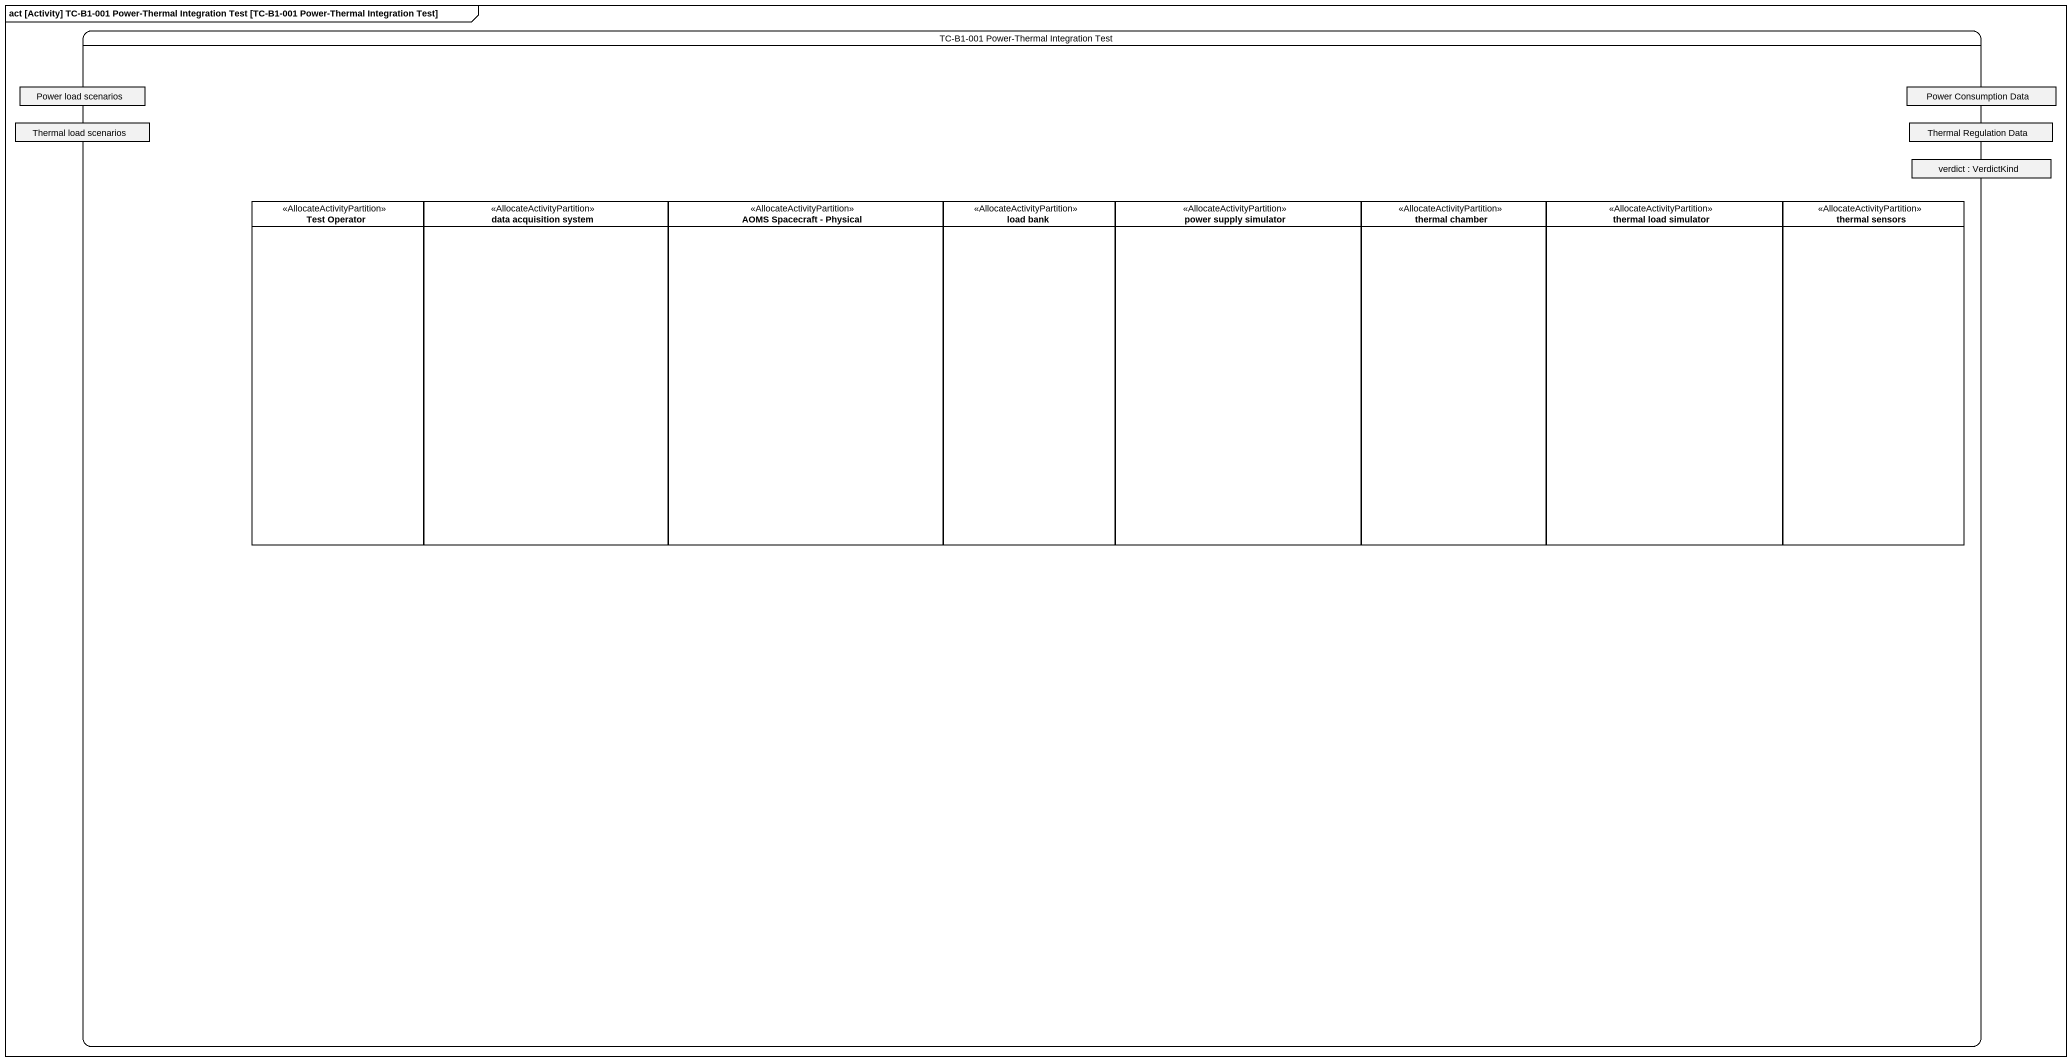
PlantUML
@startuml
mainframe act [Activity] TC-B1-001 Power-Thermal Integration Test [TC-B1-001 Power-Thermal Integration Test]
hide empty description
state "TC-B1-001 Power-Thermal Integration Test" as TC_B1_001_Power_Thermal {
  state "Thermal load scenarios" as Thermal_load_scenarios <<object>>
  state "Power load scenarios" as Power_load_scenarios <<object>>
  state "Power Consumption Data" as Power_Consumption_Data <<object>>
  state "Thermal Regulation Data" as Thermal_Regulation_Data <<object>>
  state "verdict : VerdictKind" as verdict <<object>>
  state "Test Operator" as Test_Operator <<AllocateActivityPartition>>
  state "data acquisition system" as data_acquisition_system <<AllocateActivityPartition>>
  state "AOMS Spacecraft - Physical" as AOMS_Spacecraft_Physical <<AllocateActivityPartition>>
  state "load bank" as load_bank <<AllocateActivityPartition>>
  state "power supply simulator" as power_supply_simulator <<AllocateActivityPartition>>
  state "thermal chamber" as thermal_chamber <<AllocateActivityPartition>>
  state "thermal load simulator" as thermal_load_simulator <<AllocateActivityPartition>>
  state "thermal sensors" as thermal_sensors <<AllocateActivityPartition>>
}
@enduml
